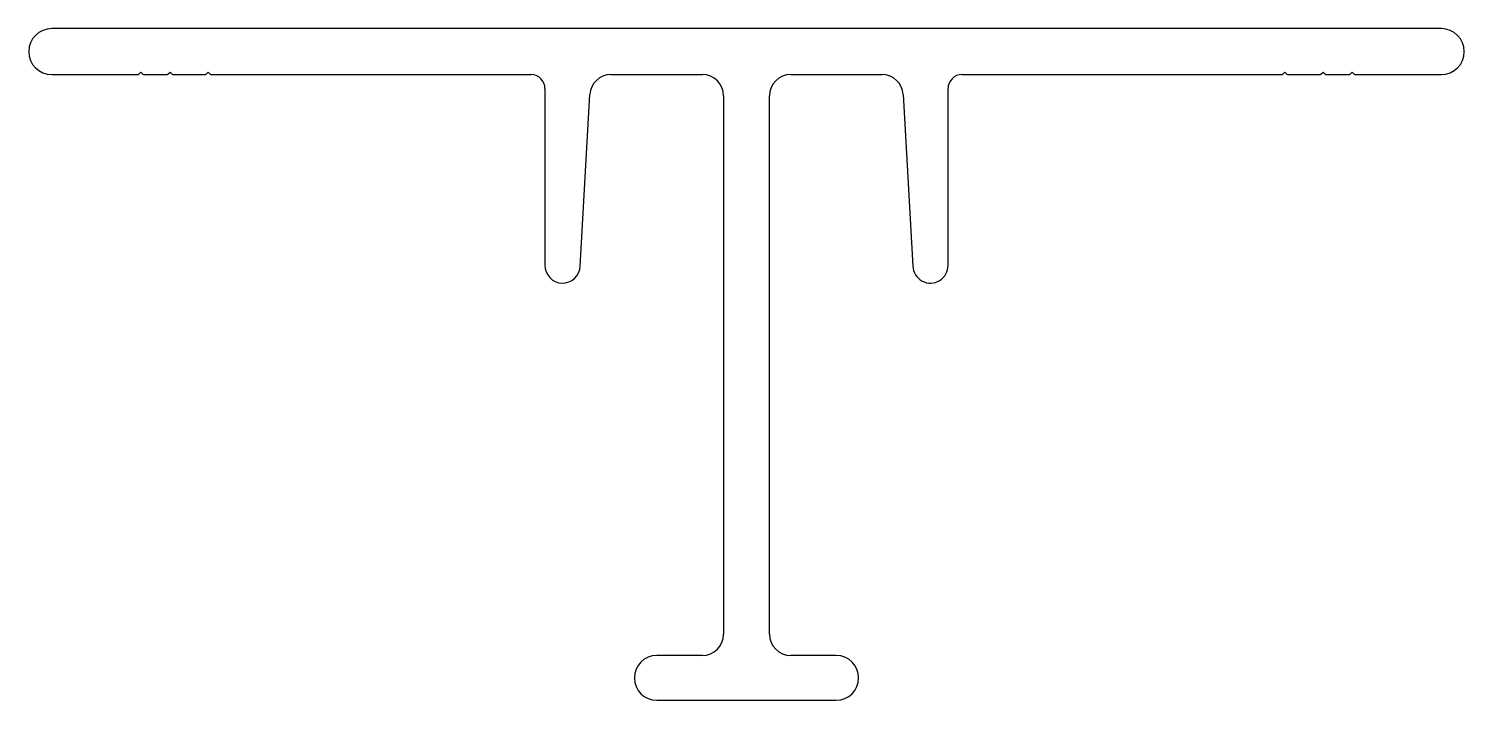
# Model space of a CAD drawing. Extents: x -101 to 102, y 11 to 106.
import ezdxf

# ---------------------------------------------------------------- set-up
doc = ezdxf.new("R2010")
doc.units = 0
doc.layers.get('0').update_dxf_attribs({"linetype": 'CONTINUOUS'})

msp = doc.modelspace()

# ---------------------------------------------------------------- linework, layer by layer
for p, q in [((98.91, 106.49), (-97.79, 106.49)), ((-97.79, 99.99), (-85.61, 99.99)), ((-85.46, 100.05), (-85.17, 100.34)), ((-85.17, 100.34), (-84.87, 100.05)), ((-84.73, 99.99), (-81.48, 99.99)), ((-81.34, 100.05), (-81.04, 100.34)), ((-81.04, 100.34), (-80.75, 100.05)), ((-80.61, 99.99), (-76.08, 99.99)), ((-75.94, 100.05), (-75.64, 100.34)), ((-75.64, 100.34), (-75.35, 100.05)), ((-75.21, 99.99), (-29.97, 99.99)), ((-18.63, 99.99), (-5.69, 99.99)), ((6.81, 99.99), (19.75, 99.99)), ((31.08, 99.99), (76.32, 99.99)), ((76.46, 100.05), (76.76, 100.34)), ((76.76, 100.34), (77.05, 100.05)), ((77.19, 99.99), (81.72, 99.99)), ((81.86, 100.05), (82.16, 100.34)), ((82.16, 100.34), (82.45, 100.05)), ((82.59, 99.99), (85.84, 99.99)), ((85.99, 100.05), (86.28, 100.34)), ((86.28, 100.34), (86.58, 100.05)), ((86.72, 99.99), (98.91, 99.99)), ((-27.97, 97.99), (-27.97, 73)), ((29.08, 73), (29.08, 97.99)), ((-23, 72.86), (-21.63, 97.16)), ((-2.69, 96.99), (-2.69, 20.69)), ((3.81, 20.69), (3.81, 96.99)), ((22.74, 97.16), (24.11, 72.86)), ((-27.97, 73), (-27.97, 73)), ((-23, 72.86), (-23, 72.86)), ((24.11, 72.86), (24.11, 72.86)), ((29.08, 73), (29.08, 73)), ((-5.69, 17.69), (-12.14, 17.69)), ((13.26, 17.69), (6.81, 17.69)), ((-12.14, 11.34), (13.26, 11.34))]:
    msp.add_line(p, q)
for centre, radius, start, end in [((-97.79, 103.24), 3.25, 90, 270), ((98.91, 103.24), 3.25, 270, 90), ((-85.61, 100.19), 0.203, 270, 315), ((-84.73, 100.19), 0.203, 225, 270), ((-81.48, 100.19), 0.203, 270, 315), ((-80.61, 100.19), 0.203, 225, 270), ((-76.08, 100.19), 0.203, 270, 315), ((-75.21, 100.19), 0.203, 225, 270), ((-29.97, 97.99), 2, 0, 90), ((-18.63, 96.99), 3, 90, 176.7757), ((-5.69, 96.99), 3, 360, 90), ((6.81, 96.99), 3, 90, 180), ((19.75, 96.99), 3, 3.2243, 90), ((31.08, 97.99), 2, 90, 180), ((76.32, 100.19), 0.203, 270, 315), ((77.19, 100.19), 0.203, 225, 270), ((81.72, 100.19), 0.203, 270, 315), ((82.59, 100.19), 0.203, 225, 270), ((85.84, 100.19), 0.203, 270, 315), ((86.72, 100.19), 0.203, 225, 270), ((-25.48, 72.93), 2.49, 178.3914, 358.3914), ((26.6, 72.93), 2.49, 181.6086, 1.6086), ((-5.69, 20.69), 3, 270, 360), ((6.81, 20.69), 3, 180, 270), ((-12.14, 14.52), 3.17, 90, 270), ((13.26, 14.52), 3.17, 270, 90)]:
    msp.add_arc(centre, radius, start, end)

doc.saveas('drawing.dxf')
